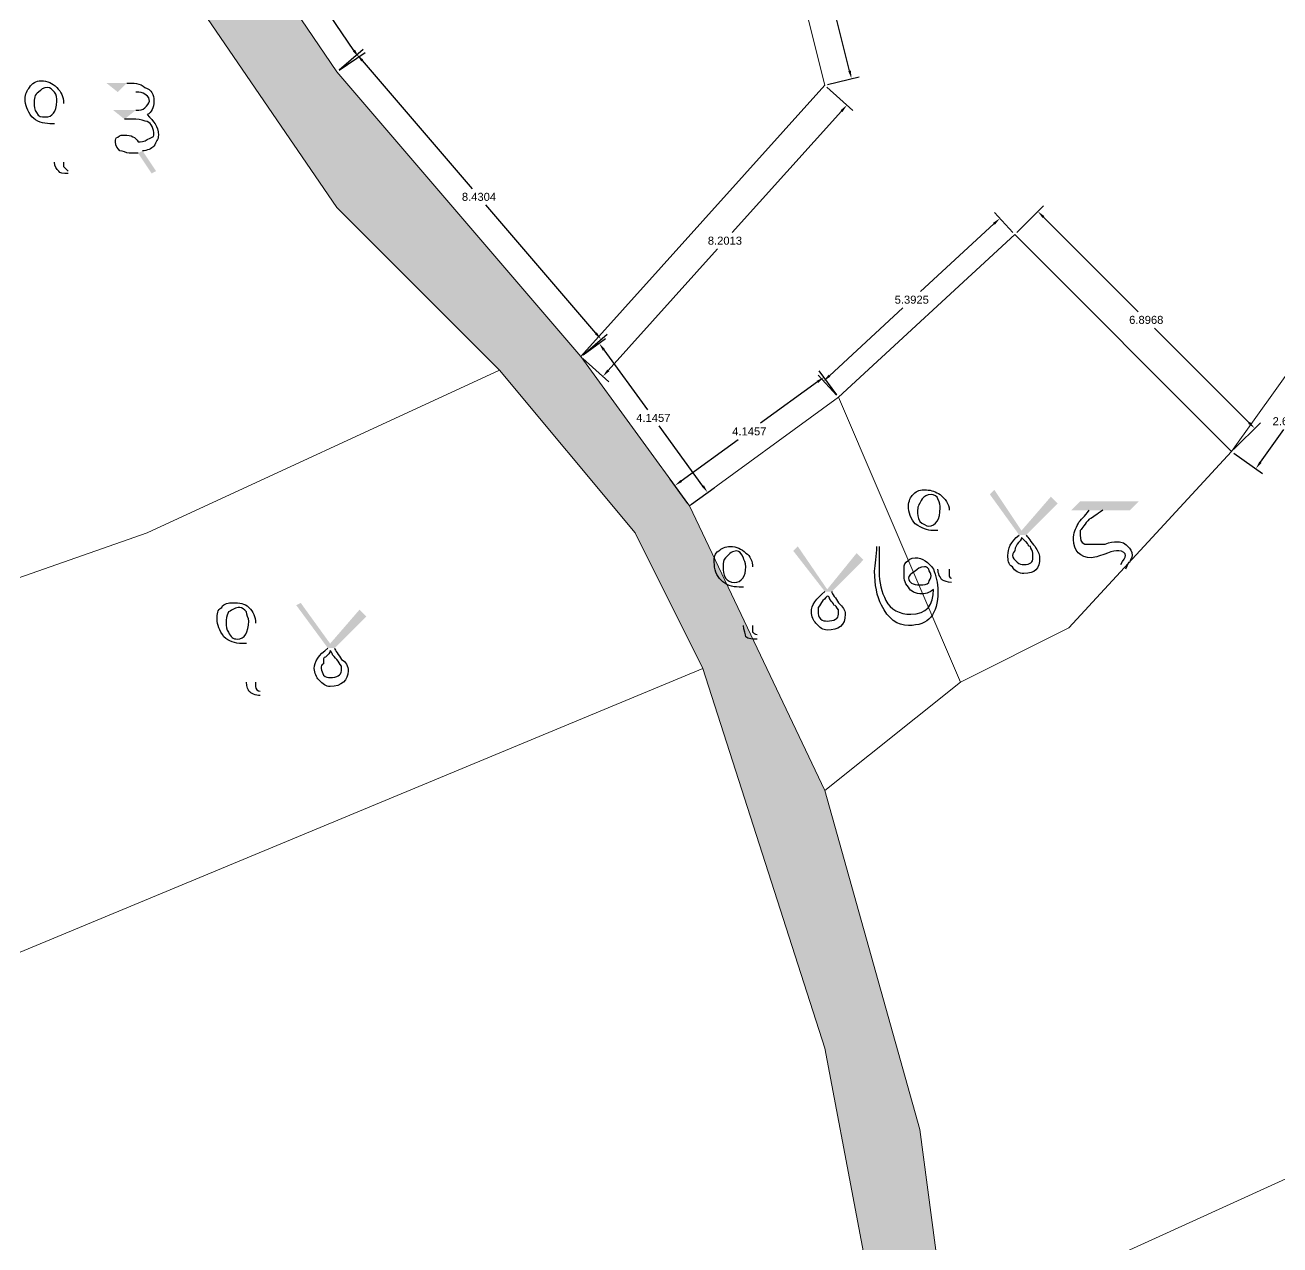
# Model space of a CAD drawing. Header units: metres. Extents: x 345912 to 349030, y 3061206 to 3061792.
# Drawn here: x 345929.82 to 345958.03, y 3061398.45 to 3061425.86 of the extents above; entities that cross this region are included whole.
import ezdxf

# ---------------------------------------------------------------- set-up
doc = ezdxf.new("R2010")
doc.units = ezdxf.units.M
doc.header["$MEASUREMENT"] = 0
doc.header["$PDMODE"] = 98
doc.header["$PDSIZE"] = 0.25
for name, color, linetype in [('Features', 5, 'Continuous'), ('PDF5_Geometry', 7, 'Continuous'), ('PDF5_Solid Fills', 7, 'Continuous')]:
    doc.layers.add(name, color=color, linetype=linetype)
doc.styles.get("Standard").update_dxf_attribs({"font": 'arial.ttf'})
doc.dimstyles.get("Standard").update_dxf_attribs({"dimtxt": 0.18, "dimasz": 0.18, "dimexe": 0.18, "dimexo": 0.0625, "dimgap": 0.09, "dimtad": 0, "dimtih": 1, "dimtoh": 1, "dimdec": 4, "dimzin": 0, "dimdsep": 46, "dimtxsty": 'Standard', "dimcen": 0.09, "dimadec": 0, "dimazin": 0, "dimtfac": 1, "dimtdec": 4, "dimtofl": 0, "dimtmove": 0, "dimatfit": 3, "dimfxl": 1, "dimtolj": 1, "dimtzin": 0, "dimarcsym": 0})

# ---------------------------------------------------------------- blocks, each defined once
blk = doc.blocks.new('*D20')
at = {"layer": 'Defpoints', "color": 0, "transparency": 16777216}
for p in [(345958.469, 3061418.416), (345956.945, 3061416.282), (345957.488, 3061415.894)]:
    blk.add_point(p, dxfattribs=at)
at = {"layer": 'Features', "color": 0, "lineweight": -2, "transparency": 16777216}
for p, q in [((345958.52, 3061418.38), (345959.159, 3061417.923)), ((345958.908, 3061417.881), (345958.38, 3061417.143)), ((345957.593, 3061416.041), (345958.12, 3061416.779)), ((345956.996, 3061416.246), (345957.635, 3061415.79))]:
    blk.add_line(p, q, dxfattribs=at)
at = {"layer": 'Features', "color": 0, "transparency": 16777216}
for points in [[(345958.883, 3061417.899), (345958.932, 3061417.864), (345959.012, 3061418.028)], [(345957.569, 3061416.058), (345957.617, 3061416.023), (345957.488, 3061415.894)]]:
    blk.add_solid(points, dxfattribs=at)
at = {"layer": 'Features', "color": 0, "transparency": 16777216, "insert": (345958.25, 3061416.961), "char_height": 0.18, "attachment_point": 5}
blk.add_mtext('\\A1;2.6220', dxfattribs=at)
blk = doc.blocks.new('*D21')
at = {"layer": 'Defpoints', "color": 0, "transparency": 16777216}
for p in [(345952.587, 3061421.678), (345952.068, 3061421.159), (345956.945, 3061416.282)]:
    blk.add_point(p, dxfattribs=at)
at = {"layer": 'Features', "color": 0, "lineweight": -2, "transparency": 16777216}
for p, q in [((345952.112, 3061421.203), (345952.714, 3061421.805)), ((345952.714, 3061421.55), (345954.843, 3061419.421)), ((345957.336, 3061416.928), (345955.207, 3061419.057)), ((345956.989, 3061416.327), (345957.591, 3061416.928))]:
    blk.add_line(p, q, dxfattribs=at)
at = {"layer": 'Features', "color": 0, "transparency": 16777216}
for points in [[(345952.735, 3061421.572), (345952.693, 3061421.529), (345952.587, 3061421.678)], [(345957.357, 3061416.949), (345957.315, 3061416.907), (345957.463, 3061416.801)]]:
    blk.add_solid(points, dxfattribs=at)
at = {"layer": 'Features', "color": 0, "transparency": 16777216, "insert": (345955.025, 3061419.239), "char_height": 0.18, "attachment_point": 5}
blk.add_mtext('\\A1;6.8968', dxfattribs=at)
blk = doc.blocks.new('*D22')
at = {"layer": 'Defpoints', "color": 0, "transparency": 16777216}
for p in [(345952.068, 3061421.159), (345947.771, 3061417.864), (345948.106, 3061417.502)]:
    blk.add_point(p, dxfattribs=at)
at = {"layer": 'Features', "color": 0, "lineweight": -2, "transparency": 16777216}
for p, q in [((345951.601, 3061421.399), (345949.95, 3061419.875)), ((345952.026, 3061421.205), (345951.612, 3061421.654)), ((345947.904, 3061417.986), (345949.555, 3061419.511)), ((345948.063, 3061417.548), (345947.649, 3061417.996))]:
    blk.add_line(p, q, dxfattribs=at)
at = {"layer": 'Features', "color": 0, "transparency": 16777216}
for points in [[(345951.581, 3061421.421), (345951.622, 3061421.377), (345951.734, 3061421.521)], [(345947.883, 3061418.008), (345947.924, 3061417.964), (345947.771, 3061417.864)]]:
    blk.add_solid(points, dxfattribs=at)
at = {"layer": 'Features', "color": 0, "transparency": 16777216, "insert": (345949.753, 3061419.693), "char_height": 0.18, "attachment_point": 5}
blk.add_mtext('\\A1;5.3925', dxfattribs=at)
blk = doc.blocks.new('*D23')
at = {"layer": 'Defpoints', "color": 0, "transparency": 16777216}
for p in [(345948.106, 3061417.502), (345944.425, 3061415.514), (345944.753, 3061415.063)]:
    blk.add_point(p, dxfattribs=at)
at = {"layer": 'Features', "color": 0, "lineweight": -2, "transparency": 16777216}
for p, q in [((345948.069, 3061417.552), (345947.672, 3061418.098)), ((345947.632, 3061417.847), (345946.351, 3061416.915)), ((345944.571, 3061415.62), (345945.851, 3061416.551)), ((345944.716, 3061415.114), (345944.319, 3061415.66))]:
    blk.add_line(p, q, dxfattribs=at)
at = {"layer": 'Features', "color": 0, "transparency": 16777216}
for points in [[(345947.615, 3061417.871), (345947.65, 3061417.822), (345947.778, 3061417.953)], [(345944.553, 3061415.644), (345944.588, 3061415.596), (345944.425, 3061415.514)]]:
    blk.add_solid(points, dxfattribs=at)
at = {"layer": 'Features', "color": 0, "transparency": 16777216, "insert": (345946.101, 3061416.733), "char_height": 0.18, "attachment_point": 5}
blk.add_mtext('\\A1;4.1457', dxfattribs=at)
blk = doc.blocks.new('*D24')
at = {"layer": 'Defpoints', "color": 0, "transparency": 16777216}
for p in [(345942.315, 3061418.416), (345945.162, 3061415.361), (345944.753, 3061415.063)]:
    blk.add_point(p, dxfattribs=at)
at = {"layer": 'Features', "color": 0, "lineweight": -2, "transparency": 16777216}
for p, q in [((345942.365, 3061418.453), (345942.869, 3061418.82)), ((345942.83, 3061418.568), (345943.811, 3061417.219)), ((345945.056, 3061415.506), (345944.075, 3061416.855)), ((345944.803, 3061415.1), (345945.308, 3061415.467))]:
    blk.add_line(p, q, dxfattribs=at)
at = {"layer": 'Features', "color": 0, "transparency": 16777216}
for points in [[(345942.854, 3061418.586), (345942.805, 3061418.55), (345942.724, 3061418.714)], [(345945.081, 3061415.524), (345945.032, 3061415.489), (345945.162, 3061415.361)]]:
    blk.add_solid(points, dxfattribs=at)
at = {"layer": 'Features', "color": 0, "transparency": 16777216, "insert": (345943.943, 3061417.037), "char_height": 0.18, "attachment_point": 5}
blk.add_mtext('\\A1;4.1457', dxfattribs=at)
blk = doc.blocks.new('*D25')
at = {"layer": 'Defpoints', "color": 0, "transparency": 16777216}
for p in [(345947.801, 3061424.512), (345948.295, 3061424.067), (345942.315, 3061418.416)]:
    blk.add_point(p, dxfattribs=at)
at = {"layer": 'Features', "color": 0, "lineweight": -2, "transparency": 16777216}
for p, q in [((345947.847, 3061424.47), (345948.429, 3061423.947)), ((345948.175, 3061423.933), (345945.716, 3061421.201)), ((345942.929, 3061418.105), (345945.388, 3061420.837)), ((345942.361, 3061418.374), (345942.943, 3061417.851))]:
    blk.add_line(p, q, dxfattribs=at)
at = {"layer": 'Features', "color": 0, "transparency": 16777216}
for points in [[(345948.153, 3061423.953), (345948.197, 3061423.913), (345948.295, 3061424.067)], [(345942.907, 3061418.125), (345942.952, 3061418.085), (345942.809, 3061417.971)]]:
    blk.add_solid(points, dxfattribs=at)
at = {"layer": 'Features', "color": 0, "transparency": 16777216, "insert": (345945.552, 3061421.019), "char_height": 0.18, "attachment_point": 5}
blk.add_mtext('\\A1;8.2013', dxfattribs=at)
blk = doc.blocks.new('*D26')
at = {"layer": 'Defpoints', "color": 0, "transparency": 16777216}
for p in [(345946.57, 3061431.977), (345945.972, 3061431.827), (345947.801, 3061424.512)]:
    blk.add_point(p, dxfattribs=at)
at = {"layer": 'Features', "color": 0, "lineweight": -2, "transparency": 16777216}
for p, q in [((345946.033, 3061431.842), (345946.744, 3061432.02)), ((345946.613, 3061431.802), (345947.439, 3061428.501)), ((345948.355, 3061424.836), (345947.53, 3061428.137)), ((345947.862, 3061424.527), (345948.573, 3061424.705))]:
    blk.add_line(p, q, dxfattribs=at)
at = {"layer": 'Features', "color": 0, "transparency": 16777216}
for points in [[(345946.642, 3061431.809), (345946.584, 3061431.795), (345946.57, 3061431.977)], [(345948.384, 3061424.843), (345948.326, 3061424.829), (345948.399, 3061424.661)]]:
    blk.add_solid(points, dxfattribs=at)
at = {"layer": 'Features', "color": 0, "transparency": 16777216, "insert": (345947.484, 3061428.319), "char_height": 0.18, "attachment_point": 5}
blk.add_mtext('\\A1;7.5403', dxfattribs=at)
blk = doc.blocks.new('*D38')
at = {"layer": 'Defpoints', "color": 0, "transparency": 16777216}
for p in [(345931.647, 3061432.437), (345937.313, 3061425.146), (345936.828, 3061424.817)]:
    blk.add_point(p, dxfattribs=at)
at = {"layer": 'Features', "color": 0, "lineweight": -2, "transparency": 16777216}
for p, q in [((345931.698, 3061432.472), (345932.28, 3061432.868)), ((345932.232, 3061432.618), (345934.598, 3061429.138)), ((345937.212, 3061425.295), (345934.846, 3061428.774)), ((345936.88, 3061424.852), (345937.462, 3061425.248))]:
    blk.add_line(p, q, dxfattribs=at)
at = {"layer": 'Features', "color": 0, "transparency": 16777216}
for points in [[(345932.257, 3061432.634), (345932.208, 3061432.601), (345932.131, 3061432.766)], [(345937.236, 3061425.312), (345937.187, 3061425.278), (345937.313, 3061425.146)]]:
    blk.add_solid(points, dxfattribs=at)
at = {"layer": 'Features', "color": 0, "transparency": 16777216, "insert": (345934.722, 3061428.956), "char_height": 0.18, "attachment_point": 5}
blk.add_mtext('\\A1;9.2148', dxfattribs=at)
blk = doc.blocks.new('*D39')
at = {"layer": 'Defpoints', "color": 0, "transparency": 16777216}
for p in [(345936.828, 3061424.817), (345942.767, 3061418.804), (345942.315, 3061418.416)]:
    blk.add_point(p, dxfattribs=at)
at = {"layer": 'Features', "color": 0, "lineweight": -2, "transparency": 16777216}
for p, q in [((345936.876, 3061424.858), (345937.417, 3061425.322)), ((345937.397, 3061425.068), (345939.867, 3061422.186)), ((345942.65, 3061418.94), (345940.179, 3061421.822)), ((345942.362, 3061418.457), (345942.903, 3061418.921))]:
    blk.add_line(p, q, dxfattribs=at)
at = {"layer": 'Features', "color": 0, "transparency": 16777216}
for points in [[(345937.42, 3061425.087), (345937.375, 3061425.048), (345937.28, 3061425.204)], [(345942.672, 3061418.96), (345942.627, 3061418.921), (345942.767, 3061418.804)]]:
    blk.add_solid(points, dxfattribs=at)
at = {"layer": 'Features', "color": 0, "transparency": 16777216, "insert": (345940.023, 3061422.004), "char_height": 0.18, "attachment_point": 5}
blk.add_mtext('\\A1;8.4304', dxfattribs=at)

msp = doc.modelspace()

# ---------------------------------------------------------------- hatches: boundary and pattern name
at = {"layer": 'PDF5_Solid Fills', "true_color": 0xc3c3c3, "transparency": 33554531}
h = msp.add_hatch(color=9, dxfattribs=at)
h.paths.add_polyline_path([(346031.62094, 3061309.60243), (346025.52494, 3061309.29763), (346024.61054, 3061318.44163), (346023.69614, 3061323.62323), (346029.48734, 3061324.84243), (346029.79214, 3061324.84243), (346030.70654, 3061319.66083), (346031.01134, 3061315.69843)], flags=0)
h.paths.add_polyline_path([(346033.75454, 3061286.43763), (346027.35374, 3061286.13283), (346026.43934, 3061296.19123), (346032.84014, 3061296.19123)], flags=0)
h.paths.add_polyline_path([(346007.84654, 3061320.88003), (346001.75053, 3061319.66083), (346000.83614, 3061319.35603), (345993.21614, 3061318.13683), (345983.76734, 3061316.30803), (345983.46254, 3061316.30803), (345961.21214, 3061312.04083), (345962.12653, 3061318.13683), (345981.02414, 3061321.79443), (345990.47293, 3061323.31843), (345999.31213, 3061325.14723), (346008.45614, 3061326.67123)], flags=0)
h.paths.add_polyline_path([(346037.41214, 3061326.36643), (346034.05934, 3061325.75683), (346034.05934, 3061326.06163), (346033.75454, 3061328.80483), (346037.10734, 3061329.41443)], flags=0)
h.paths.add_polyline_path([(346023.69614, 3061323.62323), (346015.46654, 3061322.09923), (346015.16174, 3061322.09923), (346014.85694, 3061322.09923), (346014.24734, 3061321.79443), (346007.84654, 3061320.88003), (346008.45614, 3061326.67123), (346018.81934, 3061328.80483), (346019.12414, 3061328.80483), (346019.42893, 3061329.10963), (346019.73374, 3061329.10963), (346020.03854, 3061329.10963), (346022.47694, 3061329.71923)], flags=0)
h.paths.add_polyline_path([(346029.48734, 3061324.84243), (346023.69614, 3061323.62323), (346022.47694, 3061329.71923), (346026.74414, 3061330.63363), (346028.57294, 3061330.93843), (346029.18254, 3061325.14723)], flags=0)
h.paths.add_polyline_path([(346033.75454, 3061328.80483), (346034.05934, 3061326.06163), (346034.05934, 3061325.75683), (346029.48734, 3061324.84243), (346029.18254, 3061325.14723), (346028.57294, 3061330.93843), (346030.70654, 3061331.24323), (346033.44974, 3061331.54803), (346033.44974, 3061330.93843)], flags=0)
h.paths.add_polyline_path([(346037.10734, 3061329.41443), (346033.75454, 3061328.80483), (346033.44974, 3061330.93843), (346033.44974, 3061331.54803), (346036.80254, 3061332.15763)], flags=0)
h.paths.add_polyline_path([(346125.80414, 3061271.19763), (346124.88974, 3061272.41683), (346122.14653, 3061274.85523), (346119.70814, 3061275.16003), (346113.61213, 3061277.29363), (346104.46814, 3061280.03683), (346097.76254, 3061281.56083), (346092.58094, 3061281.56083), (346089.53293, 3061281.25603), (346087.39933, 3061280.34163), (346079.16973, 3061276.07443), (346073.07373, 3061271.80723), (346070.94013, 3061271.19763), (345957.24973, 3061271.19763), (345956.94494, 3061272.41683), (345956.94494, 3061274.55043), (345957.85933, 3061287.96163), (345958.16414, 3061289.79043), (345958.16414, 3061296.19123), (345958.46894, 3061304.42083), (345959.38333, 3061311.12643), (345960.29774, 3061314.78403), (345960.29774, 3061320.27043), (345961.21214, 3061323.62323), (345964.26013, 3061333.07203), (345963.65053, 3061336.12003), (345963.34574, 3061337.03443), (345960.29774, 3061345.87363), (345956.94494, 3061356.84643), (345952.67774, 3061370.56243), (345952.67774, 3061373.91523), (345952.67774, 3061381.23043), (345949.93454, 3061391.59363), (345947.80094, 3061402.87124), (345945.05773, 3061411.40564), (345943.53373, 3061414.45363), (345940.48573, 3061418.11124), (345936.82814, 3061421.76883), (345932.86573, 3061427.56003), (345926.16013, 3061436.70403), (345924.63614, 3061440.36163), (345918.54013, 3061442.49523), (345914.57773, 3061443.40963), (345915.49213, 3061444.62883), (345924.33133, 3061441.88564), (345924.94094, 3061442.80003), (345924.33133, 3061448.28643), (345920.97853, 3061460.17363), (345917.32094, 3061466.87923), (345919.14974, 3061468.09844), (345923.11213, 3061460.47844), (345924.33133, 3061455.90643), (345926.46493, 3061446.76243), (345927.07454, 3061438.83763), (345930.12254, 3061435.18003), (345931.64653, 3061432.43683), (345936.82814, 3061424.81683), (345942.31454, 3061418.41603), (345944.75293, 3061415.06323), (345947.80094, 3061408.66243), (345949.93454, 3061401.04243), (345950.54414, 3061396.47043), (345954.20174, 3061382.14483), (345954.81134, 3061373.91523), (345955.11613, 3061371.17203), (345959.68814, 3061354.71283), (345964.86973, 3061340.08243), (345965.78414, 3061336.12003), (345965.17454, 3061329.71923), (345962.43134, 3061321.18483), (345962.12653, 3061318.13683), (345961.21214, 3061312.04083), (345960.90734, 3061307.77363), (345959.99293, 3061299.23923), (345959.68814, 3061287.65683), (345959.68814, 3061286.74243), (345959.38333, 3061285.52323), (345959.07854, 3061279.73203), (345958.77373, 3061275.46483), (345959.07854, 3061273.02643), (345959.38333, 3061271.19763), (346064.84414, 3061271.19763), (346065.75853, 3061271.50243), (346070.33053, 3061272.72163), (346075.20734, 3061274.85523), (346078.56013, 3061277.29363), (346085.87534, 3061281.25603), (346086.48494, 3061281.56083), (346087.39933, 3061281.86563), (346090.44734, 3061282.78003), (346097.45774, 3061282.78003), (346105.99214, 3061280.95123), (346116.05054, 3061278.20803), (346117.87933, 3061277.29363), (346118.79373, 3061276.98883), (346124.88974, 3061274.55043), (346127.32814, 3061272.41683), (346127.63293, 3061272.11203), (346128.24254, 3061271.19763)], flags=0)
h.paths.add_polyline_path([(346032.84014, 3061296.19123), (346026.43934, 3061296.19123), (346025.52494, 3061309.29763), (346031.62094, 3061309.60243), (346031.92574, 3061307.77363), (346032.53534, 3061298.02003)], flags=0)
h = msp.add_hatch(color=9, dxfattribs=at)
h.paths.add_polyline_path([(346031.62094, 3061309.60243), (346025.52494, 3061309.29763), (346024.61054, 3061318.44163), (346023.69614, 3061323.62323), (346029.48734, 3061324.84243), (346029.79214, 3061324.84243), (346030.70654, 3061319.66083), (346031.01134, 3061315.69843)], flags=0)
h.paths.add_polyline_path([(346033.75454, 3061286.43763), (346027.35374, 3061286.13283), (346026.43934, 3061296.19123), (346032.84014, 3061296.19123)], flags=0)
h.paths.add_polyline_path([(346007.84654, 3061320.88003), (346001.75053, 3061319.66083), (346000.83614, 3061319.35603), (345993.21614, 3061318.13683), (345983.76734, 3061316.30803), (345983.46254, 3061316.30803), (345961.21214, 3061312.04083), (345962.12653, 3061318.13683), (345981.02414, 3061321.79443), (345990.47293, 3061323.31843), (345999.31213, 3061325.14723), (346008.45614, 3061326.67123)], flags=0)
h.paths.add_polyline_path([(346037.41214, 3061326.36643), (346034.05934, 3061325.75683), (346034.05934, 3061326.06163), (346033.75454, 3061328.80483), (346037.10734, 3061329.41443)], flags=0)
h.paths.add_polyline_path([(346023.69614, 3061323.62323), (346015.46654, 3061322.09923), (346015.16174, 3061322.09923), (346014.85694, 3061322.09923), (346014.24734, 3061321.79443), (346007.84654, 3061320.88003), (346008.45614, 3061326.67123), (346018.81934, 3061328.80483), (346019.12414, 3061328.80483), (346019.42893, 3061329.10963), (346019.73374, 3061329.10963), (346020.03854, 3061329.10963), (346022.47694, 3061329.71923)], flags=0)
h.paths.add_polyline_path([(346029.48734, 3061324.84243), (346023.69614, 3061323.62323), (346022.47694, 3061329.71923), (346026.74414, 3061330.63363), (346028.57294, 3061330.93843), (346029.18254, 3061325.14723)], flags=0)
h.paths.add_polyline_path([(346033.75454, 3061328.80483), (346034.05934, 3061326.06163), (346034.05934, 3061325.75683), (346029.48734, 3061324.84243), (346029.18254, 3061325.14723), (346028.57294, 3061330.93843), (346030.70654, 3061331.24323), (346033.44974, 3061331.54803), (346033.44974, 3061330.93843)], flags=0)
h.paths.add_polyline_path([(346037.10734, 3061329.41443), (346033.75454, 3061328.80483), (346033.44974, 3061330.93843), (346033.44974, 3061331.54803), (346036.80254, 3061332.15763)], flags=0)
h.paths.add_polyline_path([(346125.80414, 3061271.19763), (346124.88974, 3061272.41683), (346122.14653, 3061274.85523), (346119.70814, 3061275.16003), (346113.61213, 3061277.29363), (346104.46814, 3061280.03683), (346097.76254, 3061281.56083), (346092.58094, 3061281.56083), (346089.53293, 3061281.25603), (346087.39933, 3061280.34163), (346079.16973, 3061276.07443), (346073.07373, 3061271.80723), (346070.94013, 3061271.19763), (345957.24973, 3061271.19763), (345956.94494, 3061272.41683), (345956.94494, 3061274.55043), (345957.85933, 3061287.96163), (345958.16414, 3061289.79043), (345958.16414, 3061296.19123), (345958.46894, 3061304.42083), (345959.38333, 3061311.12643), (345960.29774, 3061314.78403), (345960.29774, 3061320.27043), (345961.21214, 3061323.62323), (345964.26013, 3061333.07203), (345963.65053, 3061336.12003), (345963.34574, 3061337.03443), (345960.29774, 3061345.87363), (345956.94494, 3061356.84643), (345952.67774, 3061370.56243), (345952.67774, 3061373.91523), (345952.67774, 3061381.23043), (345949.93454, 3061391.59363), (345947.80094, 3061402.87124), (345945.05773, 3061411.40564), (345943.53373, 3061414.45363), (345940.48573, 3061418.11124), (345936.82814, 3061421.76883), (345932.86573, 3061427.56003), (345926.16013, 3061436.70403), (345924.63614, 3061440.36163), (345918.54013, 3061442.49523), (345914.57773, 3061443.40963), (345915.49213, 3061444.62883), (345924.33133, 3061441.88564), (345924.94094, 3061442.80003), (345924.33133, 3061448.28643), (345920.97853, 3061460.17363), (345917.32094, 3061466.87923), (345919.14974, 3061468.09844), (345923.11213, 3061460.47844), (345924.33133, 3061455.90643), (345926.46493, 3061446.76243), (345927.07454, 3061438.83763), (345930.12254, 3061435.18003), (345931.64653, 3061432.43683), (345936.82814, 3061424.81683), (345942.31454, 3061418.41603), (345944.75293, 3061415.06323), (345947.80094, 3061408.66243), (345949.93454, 3061401.04243), (345950.54414, 3061396.47043), (345954.20174, 3061382.14483), (345954.81134, 3061373.91523), (345955.11613, 3061371.17203), (345959.68814, 3061354.71283), (345964.86973, 3061340.08243), (345965.78414, 3061336.12003), (345965.17454, 3061329.71923), (345962.43134, 3061321.18483), (345962.12653, 3061318.13683), (345961.21214, 3061312.04083), (345960.90734, 3061307.77363), (345959.99293, 3061299.23923), (345959.68814, 3061287.65683), (345959.68814, 3061286.74243), (345959.38333, 3061285.52323), (345959.07854, 3061279.73203), (345958.77373, 3061275.46483), (345959.07854, 3061273.02643), (345959.38333, 3061271.19763), (346064.84414, 3061271.19763), (346065.75853, 3061271.50243), (346070.33053, 3061272.72163), (346075.20734, 3061274.85523), (346078.56013, 3061277.29363), (346085.87534, 3061281.25603), (346086.48494, 3061281.56083), (346087.39933, 3061281.86563), (346090.44734, 3061282.78003), (346097.45774, 3061282.78003), (346105.99214, 3061280.95123), (346116.05054, 3061278.20803), (346117.87933, 3061277.29363), (346118.79373, 3061276.98883), (346124.88974, 3061274.55043), (346127.32814, 3061272.41683), (346127.63293, 3061272.11203), (346128.24254, 3061271.19763)], flags=0)
h.paths.add_polyline_path([(346032.84014, 3061296.19123), (346026.43934, 3061296.19123), (346025.52494, 3061309.29763), (346031.62094, 3061309.60243), (346031.92574, 3061307.77363), (346032.53534, 3061298.02003)], flags=0)
at = {"layer": 'PDF5_Solid Fills', "transparency": 33554559}
h = msp.add_hatch(color=256, dxfattribs=at)
h.paths.add_polyline_path([(345930.68134, 3061424.10564), (345930.68134, 3061422.78484)], flags=0)
h.paths.add_polyline_path([(345930.78294, 3061422.58164), (345930.78294, 3061422.53084)], flags=0)
h.paths.add_polyline_path([(345931.90054, 3061424.35964), (345931.64654, 3061424.56284), (345932.10374, 3061424.56284)], flags=0)
h.paths.add_polyline_path([(345932.45934, 3061423.03884), (345932.76414, 3061422.58164), (345932.66254, 3061422.53084), (345932.35774, 3061422.98804)], flags=0)
h.paths.add_polyline_path([(345932.05294, 3061423.75004), (345931.79894, 3061423.95324), (345932.30694, 3061423.95324)], flags=0)
h = msp.add_hatch(color=256, dxfattribs=at)
h.paths.add_polyline_path([(345950.59494, 3061414.96164), (345950.59494, 3061413.64084)], flags=0)
h.paths.add_polyline_path([(345950.64574, 3061413.43764), (345950.64574, 3061413.33604)], flags=0)
h.paths.add_polyline_path([(345952.16974, 3061414.40284), (345951.50934, 3061415.31724), (345951.61094, 3061415.41884), (345952.22054, 3061414.50444), (345952.88094, 3061415.26644), (345953.03334, 3061415.11404), (345952.32214, 3061414.40284)], flags=0)
h.paths.add_polyline_path([(345953.74454, 3061414.96164), (345953.33814, 3061414.96164), (345953.54134, 3061415.16484), (345954.86214, 3061415.16484), (345954.65894, 3061414.96164), (345954.04934, 3061414.96164)], flags=0)
h.paths.add_polyline_path([(345954.55734, 3061413.64084), (345954.45574, 3061413.74244)], flags=0)
h = msp.add_hatch(color=256, dxfattribs=at)
h.paths.add_polyline_path([(345946.17534, 3061413.69164), (345946.17534, 3061412.37084)], flags=0)
h.paths.add_polyline_path([(345946.27694, 3061412.16764), (345946.27694, 3061412.06604)], flags=0)
h.paths.add_polyline_path([(345947.80094, 3061413.13284), (345947.08974, 3061414.04724), (345947.19134, 3061414.14884), (345947.85174, 3061413.18364), (345948.51214, 3061413.99644), (345948.66454, 3061413.84404), (345947.95334, 3061413.13284)], flags=0)
h.paths.add_polyline_path([(345948.96934, 3061414.14884), (345949.02014, 3061414.14884)], flags=0)
h.paths.add_polyline_path([(345950.23934, 3061413.18364), (345950.23934, 3061413.18364)], flags=0)
h = msp.add_hatch(color=256, dxfattribs=at)
h.paths.add_polyline_path([(345934.99934, 3061412.42164), (345934.99934, 3061411.10084)], flags=0)
h.paths.add_polyline_path([(345935.10094, 3061410.89764), (345935.10094, 3061410.79604)], flags=0)
h.paths.add_polyline_path([(345936.62494, 3061411.86284), (345935.91374, 3061412.82804), (345936.01534, 3061412.87884), (345936.67574, 3061411.96444), (345937.33614, 3061412.72644), (345937.48854, 3061412.57404), (345936.77734, 3061411.86284)], flags=0)

# ---------------------------------------------------------------- linework, layer by layer
at = {"layer": 'PDF5_Geometry', "lineweight": 9}
for points in [[(345961.82174, 3061420.54964), (345958.46894, 3061418.41604), (345956.94494, 3061416.28244), (345952.06814, 3061421.15924), (345948.10574, 3061417.50164), (345944.75294, 3061415.06324), (345942.31454, 3061418.41604), (345947.80094, 3061424.51204), (345945.97214, 3061431.82724), (345944.14334, 3061434.26564), (345940.18094, 3061444.32404), (345940.79054, 3061450.11524), (345944.44814, 3061463.22164), (345947.19134, 3061479.37604), (345959.99294, 3061484.25284), (345961.82174, 3061473.88964), (345963.04094, 3061458.34484), (345963.34574, 3061454.38244), (345961.82174, 3061438.53284)], [(345961.82174, 3061420.54964), (345958.46894, 3061418.41604), (345956.94494, 3061416.28244), (345952.06814, 3061421.15924), (345948.10574, 3061417.50164), (345944.75294, 3061415.06324), (345942.31454, 3061418.41604), (345947.80094, 3061424.51204), (345945.97214, 3061431.82724), (345944.14334, 3061434.26564), (345940.18094, 3061444.32404), (345940.79054, 3061450.11524), (345944.44814, 3061463.22164), (345947.19134, 3061479.37604), (345959.99294, 3061484.25284), (345961.82174, 3061473.88964), (345963.04094, 3061458.34484), (345963.34574, 3061454.38244), (345961.82174, 3061438.53284)], [(345942.31454, 3061418.41604), (345936.82814, 3061424.81684), (345931.64654, 3061432.43684), (345930.12254, 3061435.18004), (345927.07454, 3061438.83764), (345926.46494, 3061446.76244), (345924.33134, 3061455.90644), (345923.11214, 3061460.47844), (345919.14974, 3061468.09844), (345947.19134, 3061479.37604), (345944.44814, 3061463.22164), (345940.79054, 3061450.11524), (345940.18094, 3061444.32404), (345944.14334, 3061434.26564), (345945.97214, 3061431.82724), (345947.80094, 3061424.51204)], [(345942.31454, 3061418.41604), (345936.82814, 3061424.81684), (345931.64654, 3061432.43684), (345930.12254, 3061435.18004), (345927.07454, 3061438.83764), (345926.46494, 3061446.76244), (345924.33134, 3061455.90644), (345923.11214, 3061460.47844), (345919.14974, 3061468.09844), (345947.19134, 3061479.37604), (345944.44814, 3061463.22164), (345940.79054, 3061450.11524), (345940.18094, 3061444.32404), (345944.14334, 3061434.26564), (345945.97214, 3061431.82724), (345947.80094, 3061424.51204)], [(345940.48574, 3061418.11123), (345932.56094, 3061414.45364), (345926.46494, 3061412.32004), (345922.19774, 3061417.50164), (345925.24574, 3061420.54964), (345928.29374, 3061425.12164), (345925.85534, 3061434.57044), (345926.16014, 3061436.70404), (345932.86574, 3061427.56004), (345936.82814, 3061421.76884)], [(345940.48574, 3061418.11123), (345932.56094, 3061414.45364), (345926.46494, 3061412.32004), (345922.19774, 3061417.50164), (345925.24574, 3061420.54964), (345928.29374, 3061425.12164), (345925.85534, 3061434.57044), (345926.16014, 3061436.70404), (345932.86574, 3061427.56004), (345936.82814, 3061421.76884)], [(345956.94494, 3061416.28244), (345953.28734, 3061412.32004), (345950.84894, 3061411.10084), (345948.10574, 3061417.50164), (345952.06814, 3061421.15924)], [(345956.94494, 3061416.28244), (345953.28734, 3061412.32004), (345950.84894, 3061411.10084), (345948.10574, 3061417.50164), (345952.06814, 3061421.15924)], [(345983.46254, 3061419.94004), (345984.07214, 3061415.06324), (345983.76733, 3061406.52884), (345982.85293, 3061405.00484), (345977.97614, 3061407.13844), (345975.53774, 3061408.05284), (345960.60254, 3061401.04244), (345950.54414, 3061396.47044), (345949.93454, 3061401.04244), (345947.80094, 3061408.66244), (345950.84894, 3061411.10084), (345953.28734, 3061412.32004), (345956.94494, 3061416.28244), (345958.46894, 3061418.41604), (345961.82174, 3061420.54964), (345963.34574, 3061419.94004), (345975.23294, 3061419.63524)], [(345983.46254, 3061419.94004), (345984.07214, 3061415.06324), (345983.76733, 3061406.52884), (345982.85293, 3061405.00484), (345977.97614, 3061407.13844), (345975.53774, 3061408.05284), (345960.60254, 3061401.04244), (345950.54414, 3061396.47044), (345949.93454, 3061401.04244), (345947.80094, 3061408.66244), (345950.84894, 3061411.10084), (345953.28734, 3061412.32004), (345956.94494, 3061416.28244), (345958.46894, 3061418.41604), (345961.82174, 3061420.54964), (345963.34574, 3061419.94004), (345975.23294, 3061419.63524)], [(345945.05774, 3061411.40564), (345928.90334, 3061404.70004), (345926.46494, 3061412.32004), (345932.56094, 3061414.45364), (345940.48574, 3061418.11123), (345943.53374, 3061414.45364)], [(345945.05774, 3061411.40564), (345928.90334, 3061404.70004), (345926.46494, 3061412.32004), (345932.56094, 3061414.45364), (345940.48574, 3061418.11123), (345943.53374, 3061414.45364)], [(345950.84894, 3061411.10084), (345947.80094, 3061408.66244), (345944.75294, 3061415.06324), (345948.10574, 3061417.50164)], [(345950.84894, 3061411.10084), (345947.80094, 3061408.66244), (345944.75294, 3061415.06324), (345948.10574, 3061417.50164)], [(345952.67774, 3061373.91523), (345941.09534, 3061371.78164), (345937.13294, 3061370.56243), (345933.78014, 3061370.25764), (345933.78014, 3061371.47683), (345931.95134, 3061378.48724), (345928.90334, 3061404.70004), (345945.05774, 3061411.40564), (345947.80094, 3061402.87123), (345949.93454, 3061391.59364), (345952.67774, 3061381.23044)], [(345952.67774, 3061373.91523), (345941.09534, 3061371.78164), (345937.13294, 3061370.56243), (345933.78014, 3061370.25764), (345933.78014, 3061371.47683), (345931.95134, 3061378.48724), (345928.90334, 3061404.70004), (345945.05774, 3061411.40564), (345947.80094, 3061402.87123), (345949.93454, 3061391.59364), (345952.67774, 3061381.23044)], [(345982.85293, 3061405.00484), (345984.07214, 3061397.38484), (345968.52734, 3061389.46004), (345958.16414, 3061383.66884), (345954.20174, 3061382.14485), (345950.54414, 3061396.47044), (345960.60254, 3061401.04244), (345975.53774, 3061408.05284), (345977.97614, 3061407.13844)], [(345982.85293, 3061405.00484), (345984.07214, 3061397.38484), (345968.52734, 3061389.46004), (345958.16414, 3061383.66884), (345954.20174, 3061382.14485), (345950.54414, 3061396.47044), (345960.60254, 3061401.04244), (345975.53774, 3061408.05284), (345977.97614, 3061407.13844)]]:
    msp.add_lwpolyline(points, close=True, dxfattribs=at)
for points in [[(345949.93454, 3061391.59363), (345947.80094, 3061402.87124), (345945.05773, 3061411.40564), (345943.53373, 3061414.45363), (345940.48573, 3061418.11124), (345936.82814, 3061421.76883), (345932.86573, 3061427.56003), (345926.16013, 3061436.70403), (345924.63614, 3061440.36163), (345918.54013, 3061442.49523), (345914.57773, 3061443.40963), (345915.49213, 3061444.62883), (345924.33133, 3061441.88564), (345924.94094, 3061442.80003), (345924.33133, 3061448.28643), (345920.97853, 3061460.17363)], [(345949.93454, 3061391.59363), (345947.80094, 3061402.87124), (345945.05773, 3061411.40564), (345943.53373, 3061414.45363), (345940.48573, 3061418.11124), (345936.82814, 3061421.76883), (345932.86573, 3061427.56003), (345926.16013, 3061436.70403), (345924.63614, 3061440.36163), (345918.54013, 3061442.49523), (345914.57773, 3061443.40963), (345915.49213, 3061444.62883), (345924.33133, 3061441.88564), (345924.94094, 3061442.80003), (345924.33133, 3061448.28643), (345920.97853, 3061460.17363)], [(345924.33133, 3061455.90643), (345926.46493, 3061446.76243), (345927.07454, 3061438.83763), (345930.12254, 3061435.18003), (345931.64653, 3061432.43683), (345936.82814, 3061424.81683), (345942.31454, 3061418.41603), (345944.75293, 3061415.06323), (345947.80094, 3061408.66243), (345949.93454, 3061401.04243), (345950.54414, 3061396.47043)], [(345924.33133, 3061455.90643), (345926.46493, 3061446.76243), (345927.07454, 3061438.83763), (345930.12254, 3061435.18003), (345931.64653, 3061432.43683), (345936.82814, 3061424.81683), (345942.31454, 3061418.41603), (345944.75293, 3061415.06323), (345947.80094, 3061408.66243), (345949.93454, 3061401.04243), (345950.54414, 3061396.47043)]]:
    msp.add_lwpolyline(points, dxfattribs=at)
at = {"layer": 'PDF5_Geometry', "lineweight": 25}
for points in [[(345929.91934, 3061424.46124), (345929.97014, 3061424.56284), (345930.07174, 3061424.61364), (345930.17334, 3061424.61364)], [(345930.17334, 3061424.61364), (345930.32574, 3061424.61364), (345930.42734, 3061424.56284), (345930.52894, 3061424.46124)], [(345932.10374, 3061424.56284), (345932.25614, 3061424.56284), (345932.40854, 3061424.56284), (345932.51014, 3061424.46124)], [(345929.81774, 3061424.20724), (345929.81774, 3061424.30884), (345929.86854, 3061424.41044), (345929.91934, 3061424.46124)], [(345930.12254, 3061424.35964), (345930.02094, 3061424.30884), (345930.02094, 3061424.20724), (345930.02094, 3061424.10564)], [(345930.32574, 3061424.46124), (345930.22414, 3061424.46124), (345930.17334, 3061424.41044), (345930.12254, 3061424.35964)], [(345930.47814, 3061424.35964), (345930.42734, 3061424.41044), (345930.37654, 3061424.46124), (345930.32574, 3061424.46124)], [(345930.52894, 3061424.15644), (345930.52894, 3061424.20724), (345930.52894, 3061424.30884), (345930.47814, 3061424.35964)], [(345930.52894, 3061424.46124), (345930.63054, 3061424.35964), (345930.68134, 3061424.25804), (345930.68134, 3061424.10564)], [(345932.51014, 3061424.30884), (345932.45934, 3061424.35964), (345932.40854, 3061424.35964), (345932.30694, 3061424.35964)], [(345932.51014, 3061424.46124), (345932.66254, 3061424.41044), (345932.71334, 3061424.30884), (345932.71334, 3061424.15644)], [(345932.61174, 3061424.15644), (345932.61174, 3061424.20724), (345932.61174, 3061424.25804), (345932.51014, 3061424.30884)], [(345929.97014, 3061423.80084), (345929.86854, 3061423.95324), (345929.81774, 3061424.05484), (345929.81774, 3061424.20724)], [(345930.02094, 3061424.10564), (345930.02094, 3061424.05484), (345930.02094, 3061423.95324), (345930.07174, 3061423.90244)], [(345930.27494, 3061423.80084), (345930.42734, 3061423.80084), (345930.52894, 3061423.90244), (345930.52894, 3061424.15644)], [(345932.30694, 3061423.95324), (345932.40854, 3061423.95324), (345932.45934, 3061423.95324), (345932.51014, 3061424.00404)], [(345932.51014, 3061424.00404), (345932.56094, 3061424.05484), (345932.61174, 3061424.10564), (345932.61174, 3061424.15644)], [(345932.71334, 3061424.15644), (345932.71334, 3061424.00404), (345932.66254, 3061423.90244), (345932.56094, 3061423.85164)], [(345930.37654, 3061423.64844), (345930.22414, 3061423.64844), (345930.07174, 3061423.69924), (345929.97014, 3061423.80084)], [(345930.07174, 3061423.90244), (345930.12254, 3061423.80084), (345930.17334, 3061423.80084), (345930.27494, 3061423.80084)], [(345932.15454, 3061423.75004), (345932.10374, 3061423.75004), (345932.10374, 3061423.75004), (345932.05294, 3061423.75004)], [(345932.30694, 3061423.75004), (345932.25614, 3061423.75004), (345932.20534, 3061423.75004), (345932.15454, 3061423.75004)], [(345932.56094, 3061423.69924), (345932.51014, 3061423.69924), (345932.40854, 3061423.75004), (345932.30694, 3061423.75004)], [(345932.56094, 3061423.85164), (345932.71334, 3061423.69924), (345932.81494, 3061423.59764), (345932.81494, 3061423.39444)], [(345932.71334, 3061423.39444), (345932.71334, 3061423.54684), (345932.66254, 3061423.64844), (345932.56094, 3061423.69924)], [(345930.47814, 3061423.64844), (345930.42734, 3061423.64844), (345930.37654, 3061423.64844), (345930.37654, 3061423.64844)], [(345931.90054, 3061423.34364), (345931.95134, 3061423.39444), (345932.00214, 3061423.39444), (345932.05294, 3061423.39444)], [(345932.05294, 3061423.39444), (345932.20534, 3061423.39444), (345932.30694, 3061423.34364), (345932.35774, 3061423.24204)], [(345932.56094, 3061423.29284), (345932.66254, 3061423.34364), (345932.71334, 3061423.34364), (345932.71334, 3061423.39444)], [(345932.81494, 3061423.39444), (345932.81494, 3061423.29284), (345932.76414, 3061423.24204), (345932.71334, 3061423.14044)], [(345931.84974, 3061423.24204), (345931.84974, 3061423.29284), (345931.84974, 3061423.34364), (345931.90054, 3061423.34364)], [(345931.95134, 3061423.03884), (345931.90054, 3061423.08964), (345931.84974, 3061423.14044), (345931.84974, 3061423.24204)], [(345932.35774, 3061423.24204), (345932.40854, 3061423.24204), (345932.51014, 3061423.24204), (345932.56094, 3061423.29284)], [(345932.71334, 3061423.14044), (345932.66254, 3061423.08964), (345932.56094, 3061423.03884), (345932.45934, 3061423.03884)], [(345932.15454, 3061422.98804), (345932.10374, 3061422.98804), (345932.00214, 3061423.03884), (345931.95134, 3061423.03884)], [(345932.35774, 3061422.98804), (345932.30694, 3061422.98804), (345932.25614, 3061422.98804), (345932.15454, 3061422.98804)], [(345930.57974, 3061422.58164), (345930.52894, 3061422.63244), (345930.47814, 3061422.68324), (345930.47814, 3061422.78484)], [(345930.78294, 3061422.53084), (345930.68134, 3061422.53084), (345930.57974, 3061422.53084), (345930.57974, 3061422.58164)], [(345930.68134, 3061422.78484), (345930.68134, 3061422.73404), (345930.68134, 3061422.68324), (345930.68134, 3061422.68324)], [(345930.68134, 3061422.68324), (345930.73214, 3061422.63244), (345930.73214, 3061422.63244), (345930.78294, 3061422.58164)], [(345949.68054, 3061415.06324), (345949.68054, 3061415.16484), (345949.73134, 3061415.26644), (345949.78214, 3061415.31724)], [(345949.78214, 3061415.31724), (345949.88374, 3061415.41884), (345949.93454, 3061415.41884), (345950.08694, 3061415.41884)], [(345949.98534, 3061415.21564), (345949.93454, 3061415.11404), (345949.88374, 3061415.06324), (345949.88374, 3061414.96164)], [(345950.18854, 3061415.31724), (345950.08694, 3061415.31724), (345950.03614, 3061415.26644), (345949.98534, 3061415.21564)], [(345950.08694, 3061415.41884), (345950.18854, 3061415.41884), (345950.29014, 3061415.36804), (345950.39174, 3061415.31724)], [(345950.34094, 3061415.21564), (345950.34094, 3061415.26644), (345950.23934, 3061415.31724), (345950.18854, 3061415.31724)], [(345950.39174, 3061415.01244), (345950.39174, 3061415.06324), (345950.39174, 3061415.11404), (345950.34094, 3061415.21564)], [(345950.39174, 3061415.31724), (345950.49334, 3061415.21564), (345950.59494, 3061415.11404), (345950.59494, 3061414.96164)], [(345949.83294, 3061414.65684), (345949.73134, 3061414.75844), (345949.68054, 3061414.91084), (345949.68054, 3061415.06324)], [(345949.88374, 3061414.96164), (345949.88374, 3061414.86004), (345949.88374, 3061414.80924), (345949.93454, 3061414.70764)], [(345950.13774, 3061414.60604), (345950.29014, 3061414.60604), (345950.39174, 3061414.75844), (345950.39174, 3061415.01244)], [(345953.49054, 3061414.65684), (345953.54134, 3061414.75844), (345953.64294, 3061414.80924), (345953.74454, 3061414.96164)], [(345954.04934, 3061414.96164), (345953.89694, 3061414.86004), (345953.84614, 3061414.80924), (345953.74454, 3061414.75844)], [(345950.23934, 3061414.50444), (345950.08694, 3061414.50444), (345949.98534, 3061414.55524), (345949.83294, 3061414.65684)], [(345949.93454, 3061414.70764), (345949.98534, 3061414.65684), (345950.08694, 3061414.60604), (345950.13774, 3061414.60604)], [(345953.38894, 3061414.30124), (345953.38894, 3061414.45364), (345953.43974, 3061414.55524), (345953.49054, 3061414.65684)], [(345953.74454, 3061414.75844), (345953.64294, 3061414.65684), (345953.59214, 3061414.55524), (345953.54134, 3061414.50444)], [(345950.34094, 3061414.50444), (345950.34094, 3061414.50444), (345950.29014, 3061414.50444), (345950.23934, 3061414.50444)], [(345951.91574, 3061413.94564), (345951.91574, 3061414.09804), (345951.96654, 3061414.25044), (345952.16974, 3061414.40284)], [(345952.22054, 3061414.35204), (345952.22054, 3061414.30124), (345952.16974, 3061414.25044), (345952.11894, 3061414.19964)], [(345952.32214, 3061414.25044), (345952.32214, 3061414.25044), (345952.27134, 3061414.30124), (345952.22054, 3061414.35204)], [(345952.32214, 3061414.40284), (345952.37294, 3061414.35204), (345952.42374, 3061414.25044), (345952.52534, 3061414.14884)], [(345953.54134, 3061414.50444), (345953.54134, 3061414.50444), (345953.54134, 3061414.45364), (345953.54134, 3061414.40284)], [(345953.54134, 3061414.40284), (345953.54134, 3061414.30124), (345953.54134, 3061414.25044), (345953.64294, 3061414.19964)], [(345945.41334, 3061414.04724), (345945.46414, 3061414.09804), (345945.56574, 3061414.14884), (345945.66734, 3061414.14884)], [(345945.66734, 3061414.14884), (345945.81974, 3061414.14884), (345945.92134, 3061414.09804), (345946.02294, 3061413.99644)], [(345948.91854, 3061413.59004), (345948.91854, 3061413.74244), (345948.96934, 3061413.94564), (345948.96934, 3061414.14884)], [(345949.02014, 3061414.14884), (345949.02014, 3061414.09804), (345949.02014, 3061413.99644), (345949.02014, 3061413.84404)], [(345952.11894, 3061414.19964), (345952.11894, 3061414.14884), (345952.06814, 3061414.14884), (345952.06814, 3061414.04724)], [(345952.42374, 3061414.14884), (345952.37294, 3061414.14884), (345952.37294, 3061414.19964), (345952.32214, 3061414.25044)], [(345952.47454, 3061413.99644), (345952.47454, 3061414.04724), (345952.42374, 3061414.09804), (345952.42374, 3061414.14884)], [(345952.52534, 3061414.14884), (345952.57614, 3061414.04724), (345952.62694, 3061413.99644), (345952.62694, 3061413.89484)], [(345953.79534, 3061413.89484), (345953.54134, 3061413.89484), (345953.38894, 3061414.04724), (345953.38894, 3061414.30124)], [(345953.64294, 3061414.19964), (345953.69374, 3061414.19964), (345953.74454, 3061414.19964), (345953.84614, 3061414.19964)], [(345953.84614, 3061414.19964), (345953.89694, 3061414.19964), (345953.99854, 3061414.19964), (345954.10014, 3061414.19964)], [(345954.10014, 3061414.19964), (345954.20174, 3061414.25044), (345954.30334, 3061414.25044), (345954.35414, 3061414.25044)], [(345954.35414, 3061414.25044), (345954.45574, 3061414.25044), (345954.50654, 3061414.25044), (345954.60814, 3061414.14884)], [(345954.60814, 3061414.14884), (345954.65894, 3061414.09804), (345954.70974, 3061414.04724), (345954.70974, 3061413.94564)], [(345945.31174, 3061413.79324), (345945.31174, 3061413.89484), (345945.31174, 3061413.99644), (345945.41334, 3061414.04724)], [(345945.46414, 3061413.38684), (345945.36254, 3061413.48844), (345945.31174, 3061413.64084), (345945.31174, 3061413.79324)], [(345945.56574, 3061413.89484), (345945.51494, 3061413.84404), (345945.51494, 3061413.79324), (345945.51494, 3061413.69164)], [(345945.81974, 3061414.04724), (345945.71814, 3061414.04724), (345945.66734, 3061413.99644), (345945.56574, 3061413.89484)], [(345945.97214, 3061413.89484), (345945.92134, 3061413.99644), (345945.87054, 3061414.04724), (345945.81974, 3061414.04724)], [(345946.02294, 3061413.69164), (345946.02294, 3061413.79324), (345945.97214, 3061413.84404), (345945.97214, 3061413.89484)], [(345946.02294, 3061413.99644), (345946.12454, 3061413.94564), (345946.17534, 3061413.79324), (345946.17534, 3061413.69164)], [(345949.02014, 3061413.84404), (345949.02014, 3061413.74244), (345949.02014, 3061413.64084), (345949.02014, 3061413.59004)], [(345949.57894, 3061413.59004), (345949.57894, 3061413.69164), (345949.57894, 3061413.74244), (345949.62974, 3061413.79324)], [(345949.62974, 3061413.79324), (345949.68054, 3061413.84404), (345949.73134, 3061413.89484), (345949.83294, 3061413.89484)], [(345949.83294, 3061413.89484), (345949.98534, 3061413.89484), (345950.13774, 3061413.79324), (345950.23934, 3061413.64084)], [(345952.01734, 3061413.69164), (345951.91574, 3061413.74244), (345951.91574, 3061413.84404), (345951.91574, 3061413.94564)], [(345952.06814, 3061414.04724), (345952.06814, 3061414.04724), (345952.01734, 3061413.99644), (345952.01734, 3061413.94564)], [(345952.01734, 3061413.94564), (345952.01734, 3061413.89484), (345952.06814, 3061413.84404), (345952.11894, 3061413.79324)], [(345952.11894, 3061413.79324), (345952.16974, 3061413.74244), (345952.22054, 3061413.74244), (345952.27134, 3061413.74244)], [(345952.27134, 3061413.74244), (345952.42374, 3061413.74244), (345952.47454, 3061413.79324), (345952.47454, 3061413.89484)], [(345952.62694, 3061413.89484), (345952.62694, 3061413.64084), (345952.52534, 3061413.53924), (345952.27134, 3061413.53924)], [(345952.47454, 3061413.89484), (345952.47454, 3061413.94564), (345952.47454, 3061413.94564), (345952.47454, 3061413.99644)], [(345954.15094, 3061413.99644), (345953.99854, 3061413.94564), (345953.89694, 3061413.89484), (345953.79534, 3061413.89484)], [(345954.40494, 3061414.04724), (345954.35414, 3061414.04724), (345954.25254, 3061414.04724), (345954.15094, 3061413.99644)], [(345954.55734, 3061413.94564), (345954.55734, 3061413.99644), (345954.50654, 3061414.04724), (345954.40494, 3061414.04724)], [(345954.45574, 3061413.74244), (345954.50654, 3061413.84404), (345954.55734, 3061413.89484), (345954.55734, 3061413.94564)], [(345954.65894, 3061413.79324), (345954.60814, 3061413.79324), (345954.60814, 3061413.74244), (345954.55734, 3061413.64084)], [(345954.70974, 3061413.94564), (345954.70974, 3061413.89484), (345954.65894, 3061413.84404), (345954.65894, 3061413.79324)], [(345945.51494, 3061413.69164), (345945.51494, 3061413.59004), (345945.51494, 3061413.53924), (345945.56574, 3061413.43764)], [(345945.76894, 3061413.33604), (345945.92134, 3061413.33604), (345946.02294, 3061413.48844), (345946.02294, 3061413.69164)], [(345949.07094, 3061412.82804), (345948.96934, 3061413.03124), (345948.91854, 3061413.28524), (345948.91854, 3061413.59004)], [(345949.02014, 3061413.59004), (345949.02014, 3061413.33604), (345949.07094, 3061413.13284), (345949.17254, 3061412.92964)], [(345949.68054, 3061413.23444), (345949.57894, 3061413.33604), (345949.57894, 3061413.43764), (345949.57894, 3061413.59004)], [(345949.83294, 3061413.59004), (345949.73134, 3061413.53924), (345949.68054, 3061413.48844), (345949.68054, 3061413.43764)], [(345950.03614, 3061413.69164), (345949.93454, 3061413.69164), (345949.88374, 3061413.64084), (345949.83294, 3061413.59004)], [(345950.13774, 3061413.64084), (345950.08694, 3061413.69164), (345950.08694, 3061413.69164), (345950.03614, 3061413.69164)], [(345950.18854, 3061413.48844), (345950.18854, 3061413.53924), (345950.13774, 3061413.59004), (345950.13774, 3061413.64084)], [(345950.23934, 3061413.64084), (345950.29014, 3061413.48844), (345950.34094, 3061413.33604), (345950.34094, 3061413.13284)], [(345950.44254, 3061413.38684), (345950.39174, 3061413.43764), (345950.34094, 3061413.53924), (345950.34094, 3061413.64084)], [(345950.59494, 3061413.64084), (345950.59494, 3061413.59004), (345950.59494, 3061413.53924), (345950.59494, 3061413.48844)], [(345952.27134, 3061413.53924), (345952.16974, 3061413.53924), (345952.06814, 3061413.59004), (345952.01734, 3061413.69164)], [(345945.87054, 3061413.23444), (345945.71814, 3061413.23444), (345945.56574, 3061413.28524), (345945.46414, 3061413.38684)], [(345945.56574, 3061413.43764), (345945.61654, 3061413.38684), (345945.66734, 3061413.33604), (345945.76894, 3061413.33604)], [(345945.97214, 3061413.23444), (345945.92134, 3061413.23444), (345945.87054, 3061413.23444), (345945.87054, 3061413.23444)], [(345949.68054, 3061413.43764), (345949.68054, 3061413.33604), (345949.78214, 3061413.28524), (345949.93454, 3061413.28524)], [(345949.98534, 3061413.08204), (345949.83294, 3061413.08204), (345949.73134, 3061413.13284), (345949.68054, 3061413.23444)], [(345949.93454, 3061413.28524), (345950.03614, 3061413.28524), (345950.08694, 3061413.28524), (345950.13774, 3061413.33604)], [(345950.13774, 3061413.33604), (345950.13774, 3061413.38684), (345950.18854, 3061413.43764), (345950.18854, 3061413.48844)], [(345950.64574, 3061413.33604), (345950.54414, 3061413.33604), (345950.49334, 3061413.38684), (345950.44254, 3061413.38684)], [(345950.59494, 3061413.48844), (345950.59494, 3061413.48844), (345950.59494, 3061413.43764), (345950.64574, 3061413.43764)], [(345947.49614, 3061412.67564), (345947.49614, 3061412.82804), (345947.59774, 3061412.98044), (345947.80094, 3061413.13284)], [(345947.85174, 3061413.03124), (345947.85174, 3061413.03124), (345947.80094, 3061412.98044), (345947.75014, 3061412.92964)], [(345947.90254, 3061412.98044), (345947.90254, 3061412.98044), (345947.90254, 3061413.03124), (345947.85174, 3061413.03124)], [(345948.00414, 3061412.82804), (345948.00414, 3061412.87884), (345947.95334, 3061412.87884), (345947.90254, 3061412.98044)], [(345947.95334, 3061413.13284), (345947.95334, 3061413.08204), (345948.05494, 3061412.98044), (345948.10574, 3061412.87884)], [(345950.34094, 3061413.13284), (345950.34094, 3061412.62484), (345950.13774, 3061412.37084), (345949.68054, 3061412.37084)], [(345949.73134, 3061412.62484), (345950.08694, 3061412.62484), (345950.23934, 3061412.82804), (345950.23934, 3061413.18364)], [(345950.23934, 3061413.18364), (345950.18854, 3061413.13284), (345950.08694, 3061413.08204), (345949.98534, 3061413.08204)], [(345934.13574, 3061412.52324), (345934.13574, 3061412.62484), (345934.13574, 3061412.72644), (345934.23734, 3061412.77724)], [(345934.23734, 3061412.77724), (345934.28814, 3061412.87884), (345934.38974, 3061412.87884), (345934.49134, 3061412.87884)], [(345934.38974, 3061412.67564), (345934.33894, 3061412.57404), (345934.33894, 3061412.52324), (345934.33894, 3061412.42164)], [(345934.64374, 3061412.77724), (345934.54214, 3061412.77724), (345934.49134, 3061412.72644), (345934.38974, 3061412.67564)], [(345934.49134, 3061412.87884), (345934.64374, 3061412.87884), (345934.74534, 3061412.87884), (345934.84694, 3061412.77724)], [(345934.79614, 3061412.67564), (345934.74534, 3061412.72644), (345934.69454, 3061412.77724), (345934.64374, 3061412.77724)], [(345934.84694, 3061412.47244), (345934.84694, 3061412.52324), (345934.79614, 3061412.62484), (345934.79614, 3061412.67564)], [(345934.84694, 3061412.77724), (345934.94854, 3061412.67564), (345934.99934, 3061412.57404), (345934.99934, 3061412.42164)], [(345947.59774, 3061412.42164), (345947.54694, 3061412.47244), (345947.49614, 3061412.57404), (345947.49614, 3061412.67564)], [(345947.75014, 3061412.92964), (345947.69934, 3061412.87884), (345947.69934, 3061412.82804), (345947.64854, 3061412.77724)], [(345947.64854, 3061412.77724), (345947.64854, 3061412.72644), (345947.64854, 3061412.72644), (345947.64854, 3061412.67564)], [(345947.64854, 3061412.67564), (345947.64854, 3061412.62484), (345947.64854, 3061412.57404), (345947.69934, 3061412.52324)], [(345948.10574, 3061412.72644), (345948.05494, 3061412.77724), (345948.05494, 3061412.82804), (345948.00414, 3061412.82804)], [(345948.10574, 3061412.87884), (345948.20734, 3061412.77724), (345948.25814, 3061412.72644), (345948.25814, 3061412.62484)], [(345948.10574, 3061412.62484), (345948.10574, 3061412.62484), (345948.10574, 3061412.67564), (345948.10574, 3061412.72644)], [(345949.68054, 3061412.37084), (345949.42654, 3061412.37084), (345949.22334, 3061412.52324), (345949.07094, 3061412.82804)], [(345949.17254, 3061412.92964), (345949.27414, 3061412.72644), (345949.47734, 3061412.62484), (345949.73134, 3061412.62484)], [(345934.28814, 3061412.11684), (345934.18654, 3061412.26924), (345934.13574, 3061412.37084), (345934.13574, 3061412.52324)], [(345934.33894, 3061412.42164), (345934.33894, 3061412.37084), (345934.33894, 3061412.26924), (345934.38974, 3061412.21844)], [(345934.59294, 3061412.06604), (345934.74534, 3061412.06604), (345934.84694, 3061412.21844), (345934.84694, 3061412.47244)], [(345946.02294, 3061412.11684), (345946.02294, 3061412.16764), (345945.97214, 3061412.26924), (345945.97214, 3061412.37084)], [(345946.17534, 3061412.37084), (345946.17534, 3061412.26924), (345946.17534, 3061412.26924), (345946.17534, 3061412.21844)], [(345947.85174, 3061412.26924), (345947.75014, 3061412.26924), (345947.69934, 3061412.32004), (345947.59774, 3061412.42164)], [(345947.69934, 3061412.52324), (345947.75014, 3061412.47244), (345947.80094, 3061412.47244), (345947.85174, 3061412.47244)], [(345947.85174, 3061412.47244), (345948.00414, 3061412.47244), (345948.10574, 3061412.52324), (345948.10574, 3061412.62484)], [(345948.25814, 3061412.62484), (345948.25814, 3061412.37084), (345948.10574, 3061412.26924), (345947.85174, 3061412.26924)], [(345934.69454, 3061411.96444), (345934.54214, 3061411.96444), (345934.38974, 3061412.01524), (345934.28814, 3061412.11684)], [(345934.38974, 3061412.21844), (345934.44054, 3061412.11684), (345934.49134, 3061412.06604), (345934.59294, 3061412.06604)], [(345946.27694, 3061412.06604), (345946.17534, 3061412.06604), (345946.07374, 3061412.06604), (345946.02294, 3061412.11684)], [(345946.17534, 3061412.21844), (345946.17534, 3061412.21844), (345946.22614, 3061412.16764), (345946.27694, 3061412.16764)], [(345934.79614, 3061411.96444), (345934.74534, 3061411.96444), (345934.69454, 3061411.96444), (345934.69454, 3061411.96444)], [(345936.32014, 3061411.40564), (345936.32014, 3061411.55804), (345936.42174, 3061411.71044), (345936.62494, 3061411.86284)], [(345936.67574, 3061411.81204), (345936.67574, 3061411.76124), (345936.62494, 3061411.71044), (345936.57414, 3061411.65964)], [(345936.72654, 3061411.71044), (345936.72654, 3061411.71044), (345936.72654, 3061411.76124), (345936.67574, 3061411.81204)], [(345936.77734, 3061411.86284), (345936.77734, 3061411.81204), (345936.87894, 3061411.71044), (345936.92974, 3061411.60884)], [(345936.57414, 3061411.65964), (345936.52334, 3061411.65964), (345936.52334, 3061411.60884), (345936.52334, 3061411.50724)], [(345936.82814, 3061411.60884), (345936.82814, 3061411.60884), (345936.77734, 3061411.65964), (345936.72654, 3061411.71044)], [(345936.92974, 3061411.45644), (345936.87894, 3061411.50724), (345936.87894, 3061411.55804), (345936.82814, 3061411.60884)], [(345936.92974, 3061411.60884), (345937.03134, 3061411.55804), (345937.08214, 3061411.45644), (345937.08214, 3061411.35484)], [(345936.42174, 3061411.15164), (345936.37094, 3061411.20244), (345936.32014, 3061411.30404), (345936.32014, 3061411.40564)], [(345936.52334, 3061411.50724), (345936.47254, 3061411.50724), (345936.47254, 3061411.45644), (345936.47254, 3061411.40564)], [(345936.47254, 3061411.40564), (345936.47254, 3061411.35484), (345936.52334, 3061411.30404), (345936.52334, 3061411.25324)], [(345936.52334, 3061411.25324), (345936.57414, 3061411.20244), (345936.62494, 3061411.20244), (345936.67574, 3061411.20244)], [(345936.67574, 3061411.20244), (345936.82814, 3061411.20244), (345936.92974, 3061411.25324), (345936.92974, 3061411.35484)], [(345937.08214, 3061411.35484), (345937.08214, 3061411.15164), (345936.92974, 3061410.99924), (345936.67574, 3061410.99924)], [(345936.92974, 3061411.35484), (345936.92974, 3061411.40564), (345936.92974, 3061411.40564), (345936.92974, 3061411.45644)], [(345934.84694, 3061410.89764), (345934.84694, 3061410.89764), (345934.79614, 3061410.99924), (345934.79614, 3061411.10084)], [(345934.99934, 3061411.10084), (345934.99934, 3061411.05004), (345934.99934, 3061410.99924), (345934.99934, 3061410.99924)], [(345934.99934, 3061410.99924), (345934.99934, 3061410.94844), (345935.05014, 3061410.89764), (345935.10094, 3061410.89764)], [(345936.67574, 3061410.99924), (345936.57414, 3061410.99924), (345936.52334, 3061411.05004), (345936.42174, 3061411.15164)], [(345935.10094, 3061410.79604), (345934.99934, 3061410.79604), (345934.89774, 3061410.84684), (345934.84694, 3061410.89764)]]:
    msp.add_open_spline(points, degree=3, dxfattribs=at)

# ---------------------------------------------------------------- dimensions: what is measured, and where the dimension line sits
at = {"layer": 'Features'}
for p1, p2, distance, picture, middle in [((345931.646534, 3061432.436834), (345936.828136, 3061424.816834), 0.586022, '*D38', (345934.721932, 3061428.95636)), ((345947.80094, 3061424.51204), (345945.97214, 3061431.82724), -0.61596, '*D26', (345947.4841, 3061428.31903)), ((345936.82814, 3061424.81683), (345942.31454, 3061418.41603), 0.59548, '*D39', (345940.02346, 3061422.00397)), ((345942.31454, 3061418.41604), (345947.80094, 3061424.51204), -0.6653, '*D25', (345945.55225, 3061421.01898)), ((345956.94494, 3061416.28244), (345952.06814, 3061421.15924), -0.73328, '*D21', (345955.02504, 3061419.23935)), ((345952.06814, 3061421.15924), (345948.10574, 3061417.50164), -0.49297, '*D22', (345949.75256, 3061419.69268)), ((345942.31454, 3061418.41603), (345944.75293, 3061415.06323), 0.50611, '*D24', (345943.94305, 3061417.03731)), ((345958.46894, 3061418.41604), (345956.94494, 3061416.28244), 0.66782, '*D20', (345958.25036, 3061416.96108)), ((345948.10574, 3061417.50164), (345944.75294, 3061415.06324), -0.55761, '*D23', (345946.10137, 3061416.7334))]:
    dim = msp.add_aligned_dim(p1=p1, p2=p2, distance=distance, dimstyle='Standard', dxfattribs=at)
    dim.commit()
    dim.dimension.update_dxf_attribs({"geometry": picture, "text_midpoint": middle})

doc.saveas('drawing.dxf')
